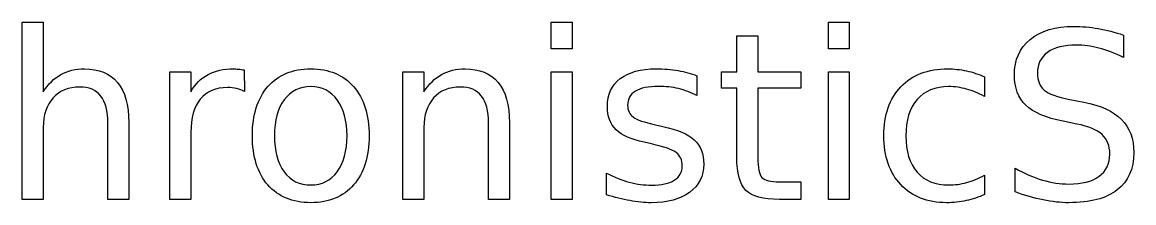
# Model space of a CAD drawing. Extents: x 5 to 967, y 5 to 440.
# Drawn here: x 802.31 to 810.38, y 263.43 to 264.74 of the extents above; entities that cross this region are included whole.
import ezdxf

# ---------------------------------------------------------------- set-up
doc = ezdxf.new("R2010")
doc.units = 0
doc.layers.get('0').update_dxf_attribs({"linetype": 'CONTINUOUS'})

msp = doc.modelspace()

# ---------------------------------------------------------------- linework, layer by layer
at = {"color": 3}
for p, q in [((802.30578, 263.453258), (802.30578, 264.736903)), ((802.30578, 264.736903), (802.458395, 264.736903)), ((802.458395, 264.736903), (802.458395, 264.233673)), ((806.149278, 264.736903), (806.30107, 264.736903)), ((806.149278, 264.544684), (806.149278, 264.736903)), ((806.30107, 264.736903), (806.30107, 264.544684)), ((808.162185, 264.736903), (808.313977, 264.736903)), ((808.162185, 264.544684), (808.162185, 264.736903)), ((808.313977, 264.736903), (808.313977, 264.544684)), ((807.496452, 264.377228), (807.496452, 264.639566)), ((807.496452, 264.639566), (807.649058, 264.639556)), ((807.649058, 264.639556), (807.649058, 264.377218)), ((810.306262, 264.644524), (810.306262, 264.644505)), ((810.306262, 264.644505), (810.306262, 264.481988)), ((806.30107, 264.544684), (806.149278, 264.544684)), ((808.313977, 264.544684), (808.162185, 264.544684)), ((803.37823, 263.453244), (803.37823, 264.377204)), ((803.37823, 264.377204), (803.53085, 264.377204)), ((803.53085, 264.377204), (803.53085, 264.233658)), ((803.918576, 264.391299), (803.919404, 264.235324)), ((804.402007, 264.399492), (804.402007, 264.399492)), ((805.071052, 263.453258), (805.071052, 264.377218)), ((805.071052, 264.377218), (805.223672, 264.377218)), ((805.223672, 264.377218), (805.223672, 264.233673)), ((806.149278, 264.377218), (806.30107, 264.377218)), ((806.149278, 263.453258), (806.149278, 264.377218)), ((806.30107, 264.377218), (806.30107, 263.453258)), ((807.385083, 264.259259), (807.385083, 264.377228)), ((807.385083, 264.377228), (807.496452, 264.377228)), ((807.649058, 264.377218), (807.96172, 264.377218)), ((807.96172, 264.377218), (807.96172, 264.259249)), ((808.162185, 264.377218), (808.313977, 264.377218)), ((808.162185, 263.453258), (808.162185, 264.377218)), ((808.313977, 264.377218), (808.313977, 263.453258)), ((807.206877, 264.349996), (807.206877, 264.20645)), ((807.206896, 264.349957), (807.206877, 264.349996)), ((809.29568, 264.341764), (809.29568, 264.341745)), ((809.29568, 264.341745), (809.29568, 264.19985)), ((804.402007, 264.270797), (804.402007, 264.270797)), ((807.496452, 264.259259), (807.385083, 264.259259)), ((807.496452, 263.757679), (807.496452, 264.259259)), ((807.96172, 264.259249), (807.649058, 264.259249)), ((807.649058, 264.259249), (807.649058, 263.75767)), ((809.916057, 264.17838), (810.016701, 264.157753)), ((802.458395, 263.97546), (802.458395, 263.453258)), ((802.927799, 263.453258), (802.927799, 264.005985)), ((803.079595, 264.010938), (803.079595, 264.010934)), ((803.079595, 264.010934), (803.079595, 263.453258)), ((805.223672, 263.97546), (805.223672, 263.453258)), ((805.693075, 263.453258), (805.693075, 264.005985)), ((805.844866, 264.010938), (805.844866, 264.010934)), ((805.844866, 264.010934), (805.844866, 263.453258)), ((806.90661, 263.993618), (806.958586, 263.982084)), ((809.968027, 263.99939), (809.866555, 264.019204)), ((803.53085, 263.939972), (803.53085, 263.453244)), ((806.87609, 263.854997), (806.823291, 263.867393)), ((806.550228, 263.487081), (806.550228, 263.643821)), ((809.518424, 263.507699), (809.518424, 263.67929)), ((807.805812, 263.580316), (807.96173, 263.580316)), ((807.96173, 263.580316), (807.96173, 263.453268)), ((809.29568, 263.628965), (809.29568, 263.488722)), ((802.458395, 263.453258), (802.30578, 263.453258)), ((803.079595, 263.453258), (802.927799, 263.453258)), ((803.53085, 263.453244), (803.37823, 263.453244)), ((805.223672, 263.453258), (805.071052, 263.453258)), ((805.844866, 263.453258), (805.693075, 263.453258)), ((806.30107, 263.453258), (806.149278, 263.453258)), ((807.96173, 263.453268), (807.805812, 263.453268)), ((808.313977, 263.453258), (808.162185, 263.453258))]:
    msp.add_line(p, q, dxfattribs=at)
for points in [[(809.628142, 264.613176), (809.705139, 264.675872), (809.811009, 264.707221), (809.945754, 264.707221)], [(809.945754, 264.707221), (810.003501, 264.707221), (810.062348, 264.702004), (810.122294, 264.69157)], [(810.122294, 264.69157), (810.182243, 264.681137), (810.243565, 264.665455), (810.306262, 264.644524)], [(809.513475, 264.355787), (809.513475, 264.464684), (809.551698, 264.55048), (809.628142, 264.613176)], [(809.964725, 264.571888), (809.87398, 264.571888), (809.803859, 264.55429), (809.754363, 264.519094)], [(810.127247, 264.549633), (810.071149, 264.564469), (810.016975, 264.571888), (809.964725, 264.571888)], [(810.306262, 264.481988), (810.243013, 264.512235), (810.183342, 264.534784), (810.127247, 264.549633)], [(809.754363, 264.519094), (809.705415, 264.483894), (809.680941, 264.433846), (809.680941, 264.368948)], [(802.586267, 264.358242), (802.635764, 264.385745), (802.692686, 264.399497), (802.757035, 264.399497)], [(802.757035, 264.399497), (802.863178, 264.399497), (802.943474, 264.366498), (802.997923, 264.300499)], [(803.655419, 264.358228), (803.706565, 264.385731), (803.768711, 264.399483), (803.841857, 264.399483)], [(803.841857, 264.399483), (803.852322, 264.399483), (803.863872, 264.398685), (803.876507, 264.39709)], [(803.876507, 264.39709), (803.889142, 264.396132), (803.903165, 264.394202), (803.918576, 264.391299)], [(804.090172, 264.270797), (804.165519, 264.356594), (804.269464, 264.399492), (804.402007, 264.399492)], [(804.402007, 264.399492), (804.534, 264.399492), (804.637671, 264.356594), (804.713018, 264.270797)], [(805.351538, 264.358242), (805.401038, 264.385745), (805.457961, 264.399497), (805.522306, 264.399497)], [(805.522306, 264.399497), (805.628453, 264.399497), (805.708749, 264.366498), (805.763194, 264.300499)], [(806.649225, 264.328545), (806.710821, 264.375843), (806.798267, 264.399492), (806.911563, 264.399492)], [(806.911563, 264.399492), (806.967658, 264.399492), (807.020455, 264.39536), (807.069955, 264.387097)], [(807.069955, 264.387097), (807.119452, 264.378833), (807.165099, 264.366453), (807.206896, 264.349957)], [(808.688508, 264.269965), (808.771554, 264.35631), (808.885125, 264.399483), (809.029221, 264.399483)], [(809.029221, 264.399483), (809.075967, 264.399483), (809.121614, 264.394537), (809.166162, 264.384646)], [(809.166162, 264.384646), (809.21071, 264.375298), (809.253883, 264.361003), (809.29568, 264.341764)], [(809.680941, 264.368948), (809.680941, 264.3145), (809.697166, 264.273251), (809.729614, 264.245202)], [(802.458395, 264.233673), (802.494695, 264.289222), (802.537319, 264.330745), (802.586267, 264.358242)], [(802.997923, 264.300499), (803.052371, 264.235053), (803.079595, 264.138532), (803.079595, 264.010938)], [(803.53085, 264.233658), (803.562756, 264.289756), (803.60428, 264.331279), (803.655419, 264.358228)], [(805.223672, 264.233673), (805.259968, 264.289222), (805.302591, 264.330745), (805.351538, 264.358242)], [(805.763194, 264.300499), (805.817642, 264.235053), (805.844866, 264.138532), (805.844866, 264.010938)], [(806.556827, 264.127252), (806.556827, 264.214149), (806.587627, 264.281247), (806.649225, 264.328545)], [(809.596794, 264.135522), (809.541248, 264.188321), (809.513475, 264.261742), (809.513475, 264.355787)], [(802.723208, 264.267495), (802.641263, 264.267495), (802.576641, 264.241372), (802.529343, 264.189125)], [(802.876651, 264.202325), (802.842553, 264.245772), (802.791405, 264.267495), (802.723208, 264.267495)], [(803.797309, 264.264183), (803.711516, 264.264183), (803.645519, 264.236134), (803.599318, 264.180036)], [(803.863307, 264.256765), (803.843525, 264.261711), (803.821526, 264.264183), (803.797309, 264.264183)], [(803.919404, 264.235324), (803.902366, 264.245215), (803.883667, 264.252362), (803.863307, 264.256765)], [(803.977979, 263.914415), (803.977979, 264.066207), (804.015377, 264.185001), (804.090172, 264.270797)], [(804.402007, 264.270797), (804.32061, 264.270797), (804.256263, 264.238899), (804.208965, 264.175102)], [(804.594226, 264.174279), (804.546927, 264.238625), (804.482854, 264.270797), (804.402007, 264.270797)], [(804.713018, 264.270797), (804.788365, 264.185001), (804.826039, 264.066207), (804.826039, 263.914415)], [(805.488484, 264.267495), (805.406539, 264.267495), (805.341917, 264.241372), (805.294619, 264.189125)], [(805.641927, 264.202325), (805.607829, 264.245772), (805.556681, 264.267495), (805.488484, 264.267495)], [(806.759748, 264.237808), (806.72235, 264.214708), (806.703651, 264.180059), (806.703651, 264.133861)], [(806.929693, 264.272458), (806.854346, 264.272458), (806.797697, 264.260908), (806.759748, 264.237808)], [(807.073234, 264.255947), (807.027036, 264.266954), (806.979189, 264.272458), (806.929693, 264.272458)], [(807.206877, 264.20645), (807.163979, 264.228466), (807.119431, 264.244964), (807.073234, 264.255947)], [(808.564767, 263.914405), (808.564767, 264.065097), (808.606014, 264.183616), (808.688508, 264.269965)], [(809.035816, 264.270788), (808.937372, 264.270788), (808.860926, 264.23944), (808.806477, 264.176744)], [(809.166162, 264.252649), (809.123264, 264.264742), (809.079815, 264.270788), (809.035816, 264.270788)], [(809.29568, 264.19985), (809.252782, 264.223493), (809.209609, 264.241093), (809.166162, 264.252649)], [(809.729614, 264.245202), (809.762612, 264.217699), (809.824759, 264.195425), (809.916057, 264.17838)], [(802.529343, 264.189125), (802.482045, 264.136878), (802.458395, 264.065656), (802.458395, 263.97546)], [(802.927799, 264.005985), (802.927799, 264.093431), (802.910749, 264.158878), (802.876651, 264.202325)], [(803.599318, 264.180036), (803.553673, 264.12449), (803.53085, 264.044469), (803.53085, 263.939972)], [(804.208965, 264.175102), (804.16167, 264.111854), (804.138022, 264.024958), (804.138022, 263.914415)], [(804.665173, 263.914415), (804.665173, 264.023861), (804.641524, 264.110482), (804.594226, 264.174279)], [(805.294619, 264.189125), (805.247321, 264.136878), (805.223672, 264.065656), (805.223672, 263.97546)], [(805.693075, 264.005985), (805.693075, 264.093431), (805.676025, 264.158878), (805.641927, 264.202325)], [(806.619524, 263.958135), (806.577726, 263.999384), (806.556827, 264.055756), (806.556827, 264.127252)], [(806.703651, 264.133861), (806.703651, 264.098665), (806.717132, 264.070892), (806.744093, 264.050542)], [(808.806477, 264.176744), (808.752032, 264.114596), (808.72481, 264.02715), (808.72481, 263.914405)], [(809.866555, 264.019204), (809.742264, 264.043963), (809.652343, 264.082736), (809.596794, 264.135522)], [(810.016701, 264.157753), (810.140996, 264.13411), (810.232566, 264.092313), (810.291411, 264.03236)], [(806.744093, 264.050542), (806.771054, 264.03076), (806.825226, 264.011786), (806.90661, 263.993618)], [(806.958586, 263.982084), (807.066378, 263.958984), (807.142825, 263.92626), (807.187925, 263.883914)], [(810.150344, 263.922666), (810.113495, 263.956764), (810.052723, 263.982339), (809.968027, 263.99939)], [(810.291411, 264.03236), (810.350808, 263.972963), (810.380506, 263.893216), (810.380506, 263.793119)], [(804.090172, 263.558028), (804.015377, 263.644376), (803.977979, 263.763172), (803.977979, 263.914415)], [(804.138022, 263.914415), (804.138022, 263.803869), (804.161395, 263.716697), (804.208141, 263.6529)], [(804.594226, 263.653728), (804.641524, 263.717525), (804.665173, 263.804421), (804.665173, 263.914415)], [(804.826039, 263.914415), (804.826039, 263.763172), (804.788365, 263.644376), (804.713018, 263.558028)], [(806.823291, 263.867393), (806.729244, 263.887175), (806.661321, 263.917422), (806.619524, 263.958135)], [(807.187925, 263.883914), (807.233573, 263.842117), (807.256397, 263.783544), (807.256397, 263.708197)], [(808.687685, 263.560497), (808.605739, 263.647943), (808.564767, 263.765913), (808.564767, 263.914405)], [(808.72481, 263.914405), (808.72481, 263.801661), (808.752032, 263.713939), (808.806477, 263.651239)], [(810.206441, 263.780776), (810.206441, 263.841271), (810.187742, 263.888568), (810.150344, 263.922666)], [(807.058407, 263.791473), (807.030903, 263.813488), (806.970131, 263.834663), (806.87609, 263.854997)], [(807.100475, 263.696606), (807.100475, 263.737854), (807.086452, 263.769477), (807.058407, 263.791473)], [(807.563274, 263.518443), (807.518726, 263.562439), (807.496452, 263.642184), (807.496452, 263.757679)], [(807.649058, 263.75767), (807.649058, 263.682323), (807.659236, 263.633925), (807.679592, 263.612478)], [(810.128894, 263.620734), (810.180592, 263.658131), (810.206441, 263.711479), (810.206441, 263.780776)], [(810.380506, 263.793119), (810.380506, 263.673776), (810.340358, 263.583306), (810.260063, 263.521707)], [(804.208141, 263.6529), (804.255439, 263.589652), (804.320061, 263.558028), (804.402007, 263.558028)], [(804.402007, 263.558028), (804.482854, 263.558028), (804.546927, 263.589928), (804.594226, 263.653728)], [(806.550228, 263.643821), (806.606325, 263.614659), (806.661599, 263.592659), (806.716047, 263.577823)], [(807.042733, 263.592659), (807.081228, 263.617418), (807.100475, 263.652067), (807.100475, 263.696606)], [(807.256397, 263.708197), (807.256397, 263.622401), (807.222299, 263.554478), (807.154102, 263.50443)], [(808.806477, 263.651239), (808.860926, 263.589092), (808.937372, 263.558018), (809.035816, 263.558018)], [(809.518424, 263.67929), (809.586069, 263.64134), (809.65234, 263.612741), (809.717238, 263.593492)], [(806.716047, 263.577823), (806.770492, 263.563528), (806.824389, 263.556381), (806.877736, 263.556381)], [(806.877736, 263.556381), (806.949235, 263.556381), (807.004234, 263.568474), (807.042733, 263.592659)], [(807.679592, 263.612478), (807.700491, 263.591037), (807.742564, 263.580316), (807.805812, 263.580316)], [(809.019319, 263.429328), (808.880175, 263.429328), (808.76963, 263.473051), (808.687685, 263.560497)], [(809.035816, 263.558018), (809.079815, 263.558018), (809.123264, 263.563793), (809.166162, 263.575343)], [(809.166162, 263.575343), (809.209609, 263.587436), (809.252782, 263.60531), (809.29568, 263.628965)], [(809.717238, 263.593492), (809.782136, 263.574252), (809.845933, 263.564632), (809.908629, 263.564632)], [(809.908629, 263.564632), (810.003774, 263.564632), (810.077195, 263.583333), (810.128894, 263.620734)], [(804.402007, 263.429338), (804.269464, 263.429338), (804.165519, 263.472234), (804.090172, 263.558028)], [(804.713018, 263.558028), (804.637671, 263.472234), (804.534, 263.429338), (804.402007, 263.429338)], [(806.719345, 263.444198), (806.665997, 263.453547), (806.609625, 263.467841), (806.550228, 263.487081)], [(807.154102, 263.50443), (807.086454, 263.454384), (806.993233, 263.429362), (806.874439, 263.429362)], [(807.805812, 263.453268), (807.688668, 263.453268), (807.607822, 263.474993), (807.563274, 263.518443)], [(809.29568, 263.488722), (809.253334, 263.46894), (809.209336, 263.454088), (809.163688, 263.444165)], [(809.722187, 263.449128), (809.65674, 263.462337), (809.588819, 263.481861), (809.518424, 263.507699)], [(810.260063, 263.521707), (810.180316, 263.460112), (810.063171, 263.429314), (809.908629, 263.429314)], [(806.874439, 263.429362), (806.824939, 263.429362), (806.773241, 263.434307), (806.719345, 263.444198)], [(809.163688, 263.444165), (809.118591, 263.434274), (809.070468, 263.429328), (809.019319, 263.429328)], [(809.908629, 263.429314), (809.850333, 263.429314), (809.788185, 263.435919), (809.722187, 263.449128)]]:
    msp.add_open_spline(points, degree=3, dxfattribs=at)

doc.saveas('drawing.dxf')
